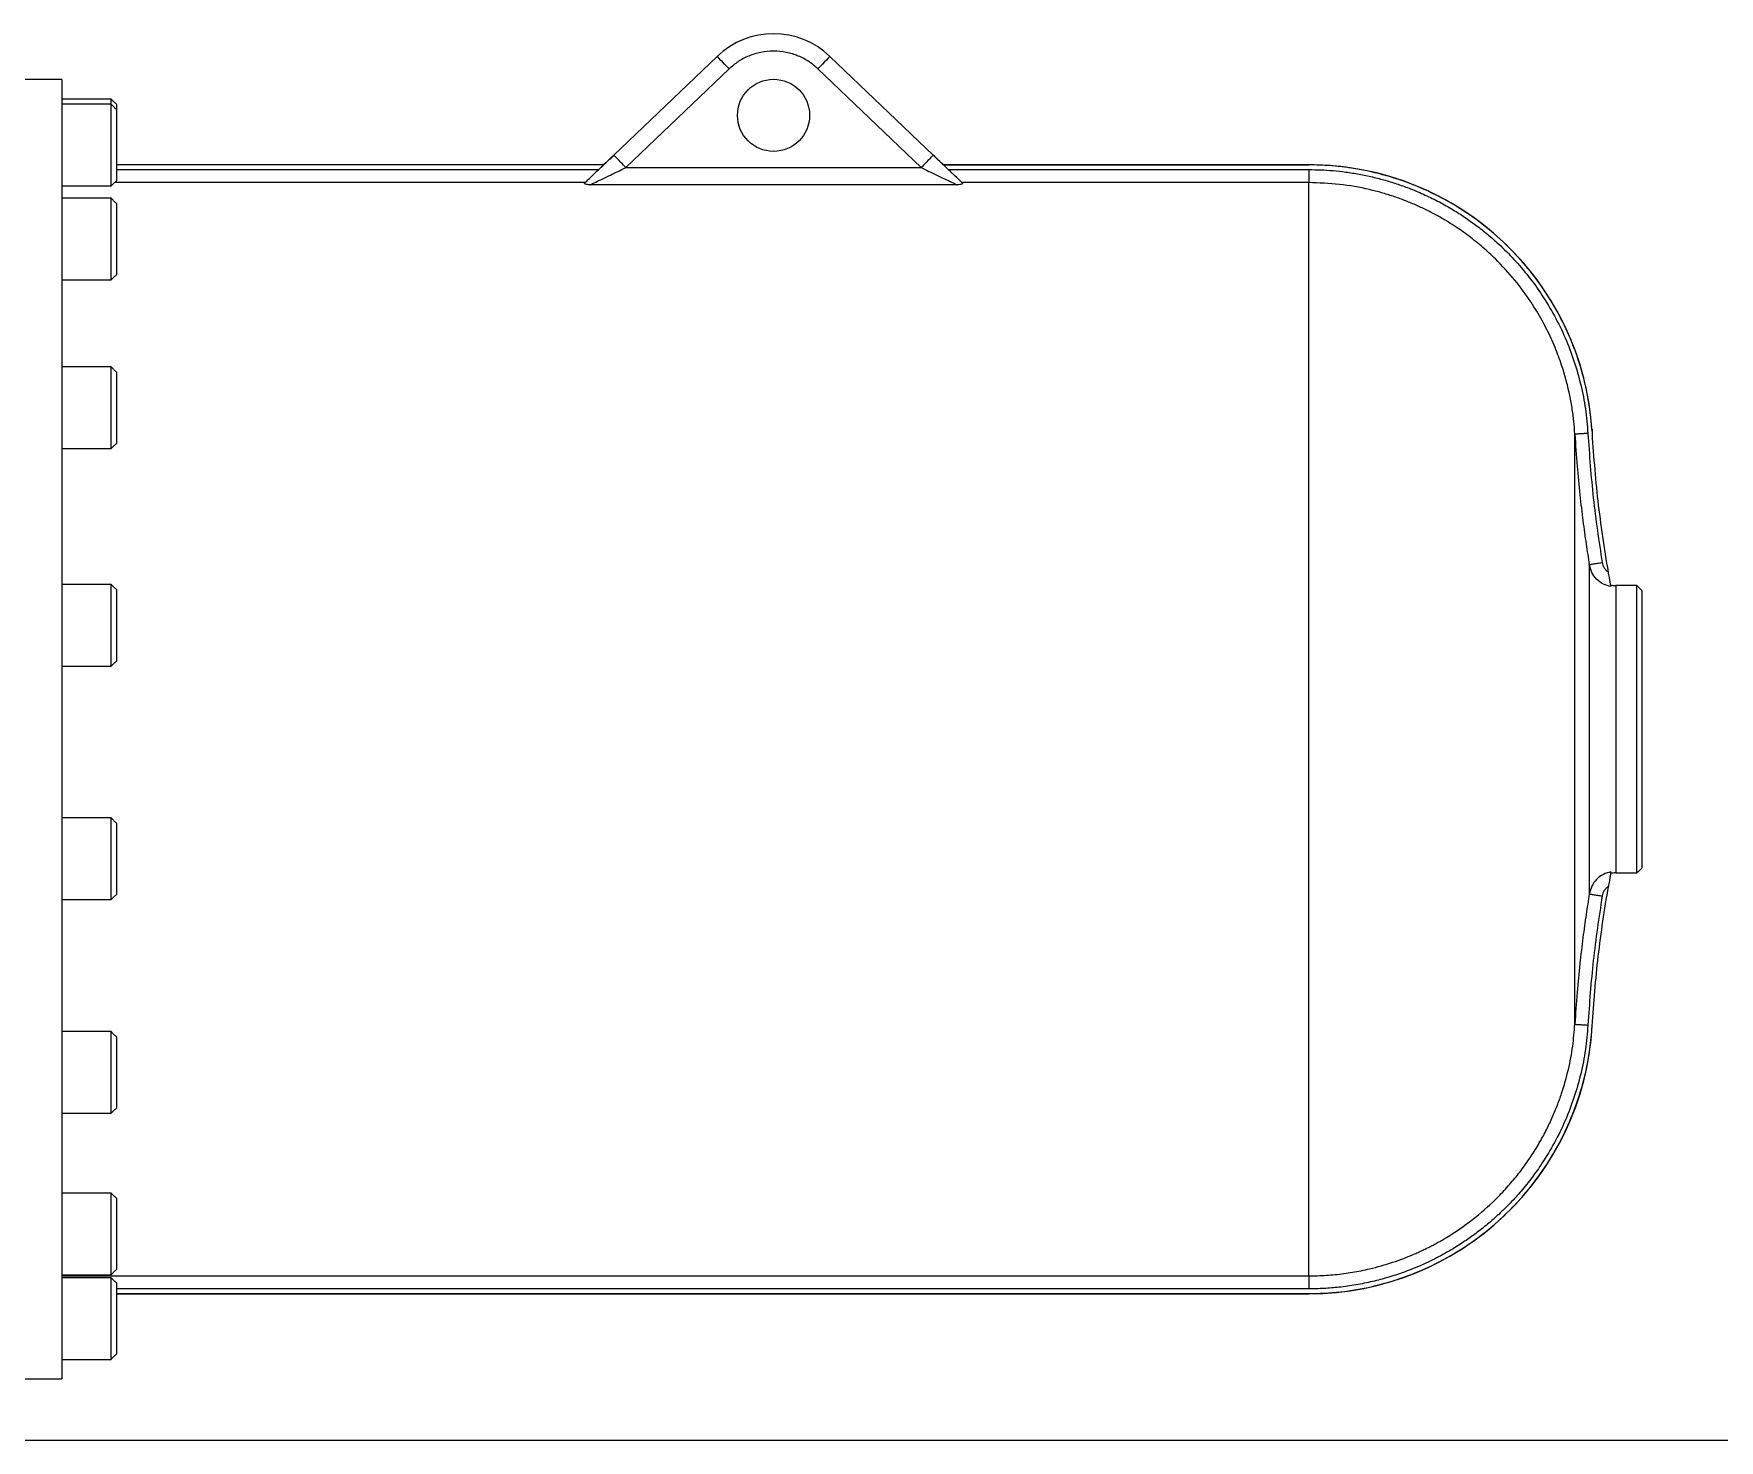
# Model space of a CAD drawing. Header units: inches. Extents: x 1132 to 1762, y 974 to 1371.
# Drawn here: x 1404.99 to 1424.4, y 1089.76 to 1105.96 of the extents above; entities that cross this region are included whole.
import ezdxf

# ---------------------------------------------------------------- set-up
doc = ezdxf.new("R2010")
doc.units = ezdxf.units.IN
doc.header["$MEASUREMENT"] = 0
doc.layers.get('0').update_dxf_attribs({"color": 1})

msp = doc.modelspace()

# ---------------------------------------------------------------- linework, layer by layer
at = {"linetype": 'Continuous', "lineweight": 15}
for p, q in [((1411.6708, 1104.5608), (1412.8593, 1105.6975)), ((1414.1588, 1105.6975), (1415.3472, 1104.5608)), ((1405.3165, 1105.4294), (1405.3165, 1090.4694)), ((1411.8091, 1104.4163), (1412.9975, 1105.553)), ((1415.209, 1104.4163), (1414.0205, 1105.553)), ((1405.8835, 1105.146), (1405.8835, 1105.2047)), ((1405.8835, 1104.206), (1405.8835, 1105.146)), ((1405.9465, 1105.083), (1405.9465, 1105.1417)), ((1405.9465, 1104.269), (1405.9465, 1105.083)), ((1411.5532, 1104.4482), (1405.9465, 1104.4482)), ((1405.9465, 1104.3937), (1411.4961, 1104.3937)), ((1411.8091, 1104.4163), (1415.209, 1104.4163)), ((1415.4649, 1104.4482), (1419.6704, 1104.4482)), ((1415.5219, 1104.3937), (1419.6704, 1104.3937)), ((1419.6704, 1104.4482), (1419.6704, 1104.4494)), ((1419.6704, 1104.3937), (1419.6704, 1104.2438)), ((1411.3394, 1104.2438), (1405.9213, 1104.2438)), ((1415.625, 1104.2173), (1411.393, 1104.2173)), ((1419.6704, 1104.2438), (1415.6786, 1104.2438)), ((1419.6704, 1091.6549), (1419.6704, 1104.2438)), ((1405.8835, 1103.1233), (1405.8835, 1104.0633)), ((1405.9465, 1103.1863), (1405.9465, 1104.0003)), ((1405.8835, 1101.1813), (1405.8835, 1102.1213)), ((1405.9465, 1101.2443), (1405.9465, 1102.0583)), ((1422.7352, 1094.5521), (1422.7352, 1101.3466)), ((1422.9012, 1099.8452), (1422.9012, 1096.0535)), ((1405.8835, 1098.6758), (1405.8835, 1099.6158)), ((1423.1489, 1099.6099), (1423.1489, 1099.5912)), ((1423.2071, 1099.6044), (1423.2071, 1096.2944)), ((1423.449, 1096.2944), (1423.449, 1099.6044)), ((1405.9465, 1098.7388), (1405.9465, 1099.5528)), ((1405.8835, 1095.9881), (1405.8835, 1096.9281)), ((1405.9465, 1096.0511), (1405.9465, 1096.8651)), ((1405.8835, 1093.5274), (1405.8835, 1094.4674)), ((1405.9465, 1093.5904), (1405.9465, 1094.4044)), ((1422.9349, 1094.5299), (1422.9349, 1094.532)), ((1405.8835, 1091.6684), (1405.8835, 1092.6084)), ((1405.9465, 1091.7314), (1405.9465, 1092.5454)), ((1405.3165, 1091.6549), (1419.6704, 1091.6549)), ((1419.6704, 1091.6549), (1419.6704, 1091.505)), ((1405.8835, 1090.694), (1405.8835, 1091.634)), ((1405.9465, 1090.757), (1405.9465, 1091.571)), ((1419.6704, 1091.505), (1405.9465, 1091.505)), ((1405.9465, 1091.4505), (1419.6704, 1091.4505)), ((1419.6704, 1091.4494), (1419.6704, 1091.4505)), ((1376.1019, 1089.7619), (1449.2065, 1089.7619))]:
    msp.add_line(p, q, dxfattribs=at)
at = {"linetype": 'Continuous', "lineweight": 15, "flags": 128}
for points in [[(1412.9975, 1105.553), (1412.9706, 1105.5812), (1412.9446, 1105.6083), (1412.9207, 1105.6333), (1412.8998, 1105.6552), (1412.8826, 1105.6732), (1412.8698, 1105.6865), (1412.8619, 1105.6947), (1412.8593, 1105.6975)], [(1414.1588, 1105.6975), (1414.1561, 1105.6947), (1414.1482, 1105.6865), (1414.1355, 1105.6732), (1414.1183, 1105.6552), (1414.0973, 1105.6333), (1414.0734, 1105.6083), (1414.0475, 1105.5812), (1414.0205, 1105.553)]]:
    msp.add_lwpolyline(points, dxfattribs=at)
at = {"linetype": 'Continuous', "lineweight": 15}
msp.add_circle((1413.509, 1105.0182), 0.415, dxfattribs=at)
for centre, radius, start, end in [((1413.509, 1105.0182), 0.94, 46.27475, 133.72525), ((1419.6704, 1101.1794), 3.27, 3.49018, 90), ((1423.2071, 1099.9144), 0.31, 259.17735, 270), ((1423.2071, 1095.9844), 0.31, 90, 100.82265), ((1419.6704, 1094.7194), 3.27, 270, 356.67779)]:
    msp.add_arc(centre, radius, start, end, dxfattribs=at)
for points, knots in [([(1414.0205, 1105.553), (1413.9871, 1105.5818), (1413.9184, 1105.641), (1413.7943, 1105.7056), (1413.6561, 1105.7485), (1413.509, 1105.7631), (1413.362, 1105.7485), (1413.2237, 1105.7056), (1413.0996, 1105.641), (1413.0309, 1105.5818), (1412.9975, 1105.553)], [0, 0, 0, 0, 0.116993, 0.2405892, 0.3690133, 0.4999981, 0.630983, 0.7594109, 0.8830071, 1, 1, 1, 1]), ([(1411.3304, 1104.2352), (1411.3425, 1104.2467), (1411.3678, 1104.2709), (1411.3976, 1104.2996), (1411.4289, 1104.3293), (1411.4666, 1104.3655), (1411.5274, 1104.4236), (1411.5968, 1104.49), (1411.6456, 1104.5366), (1411.6708, 1104.5608)], [0, 0, 0, 0, 0.13210204, 0.27531837, 0.27543768, 0.42965231, 0.60425256, 0.79520754, 1, 1, 1, 1]), ([(1411.6761, 1104.5612), (1411.643, 1104.5307), (1411.5828, 1104.4754), (1411.5033, 1104.4003), (1411.4483, 1104.3479), (1411.4213, 1104.3222), (1411.4127, 1104.3138)], [0, 0, 0, 0, 0.3657319, 0.6640419, 0.8917771, 1, 1, 1, 1]), ([(1411.8091, 1104.4163), (1411.791, 1104.4352), (1411.7547, 1104.4731), (1411.709, 1104.5209), (1411.6771, 1104.5543), (1411.6729, 1104.5586), (1411.6708, 1104.5608)], [0, 0, 0, 0, 0.2500006, 0.5000018, 0.7500011, 1, 1, 1, 1]), ([(1415.3423, 1104.5557), (1415.341, 1104.5543), (1415.3372, 1104.5503), (1415.3086, 1104.5205), (1415.2634, 1104.4732), (1415.2271, 1104.4352), (1415.209, 1104.4163)], [0, 0, 0, 0, 0.1521098, 0.4347425, 0.7173691, 1, 1, 1, 1]), ([(1415.569, 1104.3486), (1415.5615, 1104.3558), (1415.5363, 1104.3799), (1415.4872, 1104.4265), (1415.4188, 1104.4909), (1415.3688, 1104.5366), (1415.3419, 1104.5612)], [0, 0, 0, 0, 0.1055281, 0.3533056, 0.6521522, 1, 1, 1, 1]), ([(1415.4637, 1104.4494), (1415.4501, 1104.4624), (1415.4118, 1104.499), (1415.3725, 1104.5366), (1415.3472, 1104.5608)], [0, 0, 0, 0, 0.3549721, 1, 1, 1, 1]), ([(1411.393, 1104.2173), (1411.3962, 1104.2188), (1411.4032, 1104.2221), (1411.4377, 1104.2387), (1411.5136, 1104.275), (1411.6447, 1104.3376), (1411.7491, 1104.3876), (1411.8091, 1104.4163)], [0, 0, 0, 0, 0.0621596, 0.1336183, 0.3341141, 0.6171541, 1, 1, 1, 1]), ([(1415.209, 1104.4163), (1415.269, 1104.3876), (1415.3734, 1104.3376), (1415.5044, 1104.275), (1415.5803, 1104.2387), (1415.6149, 1104.2221), (1415.6218, 1104.2188), (1415.625, 1104.2173)], [0, 0, 0, 0, 0.3828465, 0.665883, 0.8663824, 0.9378382, 1, 1, 1, 1]), ([(1415.6877, 1104.2352), (1415.6689, 1104.2532), (1415.633, 1104.2875), (1415.5897, 1104.3289), (1415.569, 1104.3486)], [0, 0, 0, 0, 0.52431902, 1, 1, 1, 1]), ([(1422.9324, 1101.4054), (1422.9198, 1101.5273), (1422.8945, 1101.7716), (1422.8051, 1102.1295), (1422.6795, 1102.4759), (1422.5141, 1102.8053), (1422.3135, 1103.1144), (1422.0797, 1103.3993), (1421.8148, 1103.6554), (1421.5233, 1103.8805), (1421.2085, 1104.0718), (1420.8739, 1104.2257), (1420.5243, 1104.3417), (1420.2032, 1104.4092), (1419.9176, 1104.4428), (1419.7528, 1104.4464), (1419.6704, 1104.4482)], [0, 0, 0, 0, 0.0748839, 0.1500064, 0.2248899, 0.2997698, 0.3748887, 0.4497686, 0.5246103, 0.5996905, 0.674532, 0.7493561, 0.8244192, 0.8992433, 0.9496216, 1, 1, 1, 1]), ([(1419.6704, 1104.3937), (1419.7171, 1104.3931), (1419.8106, 1104.3919), (1419.9533, 1104.3823), (1420.1008, 1104.366), (1420.253, 1104.3418), (1420.4052, 1104.3099), (1420.5544, 1104.2711), (1420.7002, 1104.2257), (1420.8531, 1104.17), (1421.0119, 1104.1026), (1421.1756, 1104.0219), (1421.3271, 1103.9361), (1421.4668, 1103.847), (1421.599, 1103.7533), (1421.7302, 1103.65), (1421.8784, 1103.5197), (1422.0383, 1103.3596), (1422.2055, 1103.1635), (1422.3622, 1102.9462), (1422.504, 1102.7093), (1422.6276, 1102.4558), (1422.7289, 1102.1909), (1422.8063, 1101.9179), (1422.8614, 1101.6388), (1422.8771, 1101.4499), (1422.885, 1101.3553)], [0, 0, 0, 0, 0.0287799, 0.0575199, 0.0879725, 0.1201222, 0.1523196, 0.1836472, 0.2149446, 0.2462826, 0.2837285, 0.3211052, 0.3585338, 0.3907984, 0.4230234, 0.4582616, 0.493506, 0.5444526, 0.5973556, 0.6519101, 0.7091637, 0.7670566, 0.8252913, 0.8834289, 0.941582, 1, 1, 1, 1]), ([(1411.393, 1104.2173), (1411.374, 1104.2202), (1411.3323, 1104.2265), (1411.3311, 1104.2321), (1411.3304, 1104.2352)], [0, 0, 0, 0, 0.4571148, 1, 1, 1, 1]), ([(1415.6877, 1104.2352), (1415.687, 1104.2321), (1415.6857, 1104.2265), (1415.6441, 1104.2202), (1415.625, 1104.2173)], [0, 0, 0, 0, 0.54100839, 1, 1, 1, 1]), ([(1422.7352, 1101.3466), (1422.7316, 1101.3965), (1422.7243, 1101.4985), (1422.7033, 1101.6536), (1422.6737, 1101.8136), (1422.634, 1101.9778), (1422.5905, 1102.1219), (1422.547, 1102.2452), (1422.5069, 1102.3474), (1422.462, 1102.4505), (1422.4122, 1102.5543), (1422.3573, 1102.6585), (1422.2971, 1102.7627), (1422.1976, 1102.9201), (1422.045, 1103.1273), (1421.8771, 1103.3111), (1421.7491, 1103.4328), (1421.6749, 1103.499), (1421.5974, 1103.5637), (1421.5168, 1103.6266), (1421.433, 1103.6876), (1421.346, 1103.7464), (1421.2489, 1103.8074), (1421.1412, 1103.8693), (1421.0223, 1103.9309), (1420.8994, 1103.9879), (1420.7728, 1104.04), (1420.6425, 1104.0868), (1420.5088, 1104.1282), (1420.3043, 1104.181), (1420.0248, 1104.232), (1419.7889, 1104.2399), (1419.6704, 1104.2438)], [0, 0, 0, 0, 0.03231355, 0.06596833, 0.10096409, 0.13730072, 0.17497806, 0.19803392, 0.22165851, 0.24585147, 0.27061297, 0.2959431, 0.32184172, 0.34830899, 0.41611607, 0.48758342, 0.508685, 0.53008608, 0.55178662, 0.57378586, 0.59608487, 0.61868342, 0.64158119, 0.67006094, 0.69886576, 0.72799508, 0.75744892, 0.78722761, 0.81733142, 0.8477601, 0.92355437, 1, 1, 1, 1]), ([(1422.885, 1101.3553), (1422.8662, 1101.3542), (1422.8373, 1101.3525), (1422.8025, 1101.3505), (1422.7785, 1101.3491), (1422.7592, 1101.348), (1422.7405, 1101.3469), (1422.7373, 1101.3467), (1422.7352, 1101.3466)], [0, 0, 0, 0, 0.2395179, 0.368401, 0.499998, 0.6315967, 0.7604801, 1, 1, 1, 1]), ([(1422.885, 1101.3553), (1422.9026, 1101.1072), (1422.938, 1100.6098), (1423.0121, 1100.1166), (1423.0492, 1099.8694)], [0, 0, 0, 0, 0.4987144, 1, 1, 1, 1]), ([(1423.1212, 1099.7594), (1423.0777, 1100.0318), (1422.9907, 1100.5777), (1422.952, 1101.1292), (1422.9327, 1101.4054)], [0, 0, 0, 0, 0.4991371, 1, 1, 1, 1]), ([(1422.7352, 1101.3466), (1422.7432, 1101.2243), (1422.7584, 1100.9907), (1422.7906, 1100.6577), (1422.8258, 1100.3581), (1422.8623, 1100.0909), (1422.8888, 1099.9237), (1422.9012, 1099.8452)], [0, 0, 0, 0, 0.24337108, 0.46458937, 0.6640404, 0.84226659, 1, 1, 1, 1]), ([(1422.9012, 1099.8452), (1422.9036, 1099.8456), (1422.9072, 1099.8462), (1422.926, 1099.8493), (1422.9452, 1099.8524), (1422.9687, 1099.8563), (1423.0027, 1099.8618), (1423.0309, 1099.8664), (1423.0492, 1099.8694)], [0, 0, 0, 0, 0.2404564, 0.3694506, 0.5009589, 0.6323331, 0.7609168, 1, 1, 1, 1]), ([(1423.1489, 1099.5912), (1423.1198, 1099.5994), (1423.0589, 1099.6165), (1422.9828, 1099.6753), (1422.9248, 1099.7534), (1422.9091, 1099.8147), (1422.9012, 1099.8452)], [0, 0, 0, 0, 0.239165, 0.4995963, 0.750312, 1, 1, 1, 1]), ([(1423.0492, 1099.8694), (1423.0517, 1099.8584), (1423.0567, 1099.8363), (1423.0727, 1099.8062), (1423.0938, 1099.7794), (1423.1121, 1099.766), (1423.1212, 1099.7594)], [0, 0, 0, 0, 0.24983026, 0.49972102, 0.75007054, 1, 1, 1, 1]), ([(1423.1489, 1099.5912), (1423.1485, 1099.5962), (1423.1476, 1099.6062), (1423.141, 1099.6461), (1423.1318, 1099.6989), (1423.1248, 1099.7385), (1423.1212, 1099.7594)], [0, 0, 0, 0, 0.23983, 0.4845532, 0.7277514, 1, 1, 1, 1]), ([(1423.509, 1096.3544), (1423.509, 1096.357), (1423.509, 1096.3623), (1423.509, 1096.4046), (1423.509, 1096.4715), (1423.509, 1096.5641), (1423.509, 1096.6803), (1423.509, 1096.8183), (1423.509, 1096.9756), (1423.509, 1097.1496), (1423.509, 1097.3372), (1423.509, 1097.5354), (1423.509, 1097.7406), (1423.509, 1097.9494), (1423.509, 1098.1581), (1423.509, 1098.3633), (1423.509, 1098.5615), (1423.509, 1098.7491), (1423.509, 1098.9231), (1423.509, 1099.0804), (1423.509, 1099.2184), (1423.509, 1099.3346), (1423.509, 1099.4272), (1423.509, 1099.4941), (1423.509, 1099.5365), (1423.509, 1099.5417), (1423.509, 1099.5444)], [0, 0, 0, 0, 0.0416667, 0.0833334, 0.125, 0.1666667, 0.2083334, 0.25, 0.2916667, 0.3333333, 0.375, 0.4166666, 0.4583334, 0.5, 0.5416667, 0.5833333, 0.625, 0.6666667, 0.7083333, 0.75, 0.7916666, 0.8333333, 0.875, 0.9166667, 0.9583333, 1, 1, 1, 1]), ([(1423.1489, 1096.3075), (1423.1198, 1096.2993), (1423.0589, 1096.2822), (1422.9828, 1096.2234), (1422.9248, 1096.1453), (1422.9091, 1096.084), (1422.9012, 1096.0535)], [0, 0, 0, 0, 0.2391644, 0.4995965, 0.7503121, 1, 1, 1, 1]), ([(1423.1489, 1096.3075), (1423.1485, 1096.3027), (1423.1476, 1096.293), (1423.1412, 1096.2538), (1423.132, 1096.2009), (1423.1249, 1096.1606), (1423.1212, 1096.1393)], [0, 0, 0, 0, 0.2348761, 0.4756589, 0.7229415, 1, 1, 1, 1]), ([(1422.9349, 1094.532), (1422.9543, 1094.8007), (1422.9934, 1095.3392), (1423.0785, 1095.8723), (1423.1212, 1096.1393)], [0, 0, 0, 0, 0.4991749, 1, 1, 1, 1]), ([(1423.1212, 1096.1393), (1423.1121, 1096.1327), (1423.0938, 1096.1193), (1423.0727, 1096.0925), (1423.0567, 1096.0624), (1423.0517, 1096.0403), (1423.0492, 1096.0293)], [0, 0, 0, 0, 0.24970502, 0.50027582, 0.75016913, 1, 1, 1, 1]), ([(1422.9012, 1096.0535), (1422.8888, 1095.975), (1422.8623, 1095.8078), (1422.8258, 1095.5406), (1422.7906, 1095.241), (1422.7584, 1094.908), (1422.7432, 1094.6744), (1422.7352, 1094.5521)], [0, 0, 0, 0, 0.1577348, 0.3359642, 0.5354155, 0.7566309, 1, 1, 1, 1]), ([(1423.0492, 1096.0293), (1423.0121, 1095.7821), (1422.938, 1095.2889), (1422.9026, 1094.7915), (1422.885, 1094.5434)], [0, 0, 0, 0, 0.5012856, 1, 1, 1, 1]), ([(1422.9012, 1096.0535), (1422.9036, 1096.0531), (1422.9072, 1096.0525), (1422.9259, 1096.0494), (1422.945, 1096.0463), (1422.9685, 1096.0425), (1423.0026, 1096.0369), (1423.0309, 1096.0323), (1423.0492, 1096.0293)], [0, 0, 0, 0, 0.2397692, 0.3685596, 0.4999989, 0.6314415, 0.7602351, 1, 1, 1, 1]), ([(1419.6704, 1091.6549), (1419.7043, 1091.6552), (1419.7722, 1091.6559), (1419.8737, 1091.6611), (1419.9747, 1091.6694), (1420.0752, 1091.6812), (1420.175, 1091.6961), (1420.274, 1091.7143), (1420.4293, 1091.7481), (1420.6368, 1091.8068), (1420.8256, 1091.8789), (1420.9441, 1091.9316), (1420.998, 1091.9569), (1421.0512, 1091.983), (1421.1036, 1092.0101), (1421.1551, 1092.038), (1421.2059, 1092.0667), (1421.3444, 1092.1485), (1421.5574, 1092.2951), (1421.7614, 1092.4739), (1421.8881, 1092.6023), (1421.9529, 1092.6722), (1422.0146, 1092.7431), (1422.0732, 1092.8146), (1422.1288, 1092.8868), (1422.1815, 1092.9595), (1422.2471, 1093.0558), (1422.322, 1093.1766), (1422.4019, 1093.3225), (1422.4716, 1093.4678), (1422.5318, 1093.6118), (1422.5991, 1093.7984), (1422.6631, 1094.0266), (1422.714, 1094.2933), (1422.7283, 1094.4678), (1422.7352, 1094.5521)], [0, 0, 0, 0, 0.0219195, 0.0437864, 0.065599, 0.0873591, 0.1090656, 0.130719, 0.1523194, 0.2116395, 0.2697126, 0.282582, 0.2953882, 0.3081317, 0.3208125, 0.3334306, 0.3459858, 0.3584779, 0.4372679, 0.5123966, 0.5331996, 0.5537029, 0.5739072, 0.5938125, 0.6134183, 0.632725, 0.6517327, 0.6886255, 0.7244042, 0.7590688, 0.7926193, 0.825056, 0.8870928, 0.9454078, 1, 1, 1, 1]), ([(1422.885, 1094.5434), (1422.8771, 1094.4488), (1422.8614, 1094.2599), (1422.8063, 1093.9809), (1422.7289, 1093.7078), (1422.6276, 1093.4429), (1422.504, 1093.1894), (1422.3736, 1092.9716), (1422.2431, 1092.7866), (1422.1207, 1092.6342), (1421.9924, 1092.4926), (1421.8629, 1092.3654), (1421.7302, 1092.2487), (1421.599, 1092.1454), (1421.4668, 1092.0517), (1421.3169, 1091.9561), (1421.1436, 1091.8593), (1420.9509, 1091.7683), (1420.7638, 1091.6945), (1420.5839, 1091.6356), (1420.4026, 1091.5875), (1420.2146, 1091.5493), (1420.0272, 1091.5232), (1419.8456, 1091.5078), (1419.7288, 1091.5059), (1419.6704, 1091.505)], [0, 0, 0, 0, 0.05841583, 0.11656716, 0.17470854, 0.23293936, 0.29083218, 0.34808977, 0.38898556, 0.4300502, 0.46829534, 0.50651227, 0.54175219, 0.57699483, 0.60921525, 0.64148445, 0.68638179, 0.73124515, 0.77253724, 0.81009837, 0.84768815, 0.8879173, 0.92811193, 0.96403244, 1, 1, 1, 1]), ([(1419.6704, 1091.4505), (1419.7928, 1091.4545), (1420.038, 1091.4627), (1420.401, 1091.5269), (1420.7549, 1091.628), (1421.0948, 1091.7698), (1421.4169, 1091.9483), (1421.7172, 1092.1614), (1421.9911, 1092.4076), (1422.2359, 1092.6826), (1422.4488, 1092.9832), (1422.6257, 1093.3062), (1422.7659, 1093.6468), (1422.8577, 1093.969), (1422.913, 1094.2651), (1422.9276, 1094.443), (1422.9349, 1094.532)], [0, 0, 0, 0, 0.0742312, 0.1486989, 0.2229302, 0.2971609, 0.3716286, 0.4458596, 0.5200939, 0.5945649, 0.6687996, 0.7430453, 0.8175276, 0.8917736, 0.9458868, 1, 1, 1, 1]), ([(1422.7352, 1094.5521), (1422.7373, 1094.552), (1422.7405, 1094.5518), (1422.7592, 1094.5507), (1422.7785, 1094.5496), (1422.8025, 1094.5482), (1422.8373, 1094.5462), (1422.8662, 1094.5445), (1422.885, 1094.5434)], [0, 0, 0, 0, 0.23952, 0.3684033, 0.5000019, 0.6315989, 0.7604821, 1, 1, 1, 1])]:
    msp.add_open_spline(points, degree=3, knots=knots, dxfattribs=at)
for points in [[(1405.3165, 1105.4294), (1404.1965, 1105.4294)], [(1405.8835, 1105.2047), (1405.3165, 1105.2047)], [(1405.8835, 1105.146), (1405.3165, 1105.146)], [(1405.9465, 1105.1417), (1405.8835, 1105.2047)], [(1405.9465, 1105.083), (1405.8835, 1105.146)], [(1415.3472, 1104.5608), (1415.3423, 1104.5557)], [(1405.8835, 1104.206), (1405.9465, 1104.269)], [(1411.5543, 1104.4494), (1405.9465, 1104.4494)], [(1419.6704, 1104.4494), (1415.4637, 1104.4494)], [(1405.3165, 1104.206), (1405.8835, 1104.206)], [(1405.8835, 1104.0633), (1405.3165, 1104.0633)], [(1405.9465, 1104.0003), (1405.8835, 1104.0633)], [(1405.3165, 1103.1233), (1405.8835, 1103.1233)], [(1405.8835, 1103.1233), (1405.9465, 1103.1863)], [(1405.8835, 1102.1213), (1405.3165, 1102.1213)], [(1405.9465, 1102.0583), (1405.8835, 1102.1213)], [(1422.9324, 1101.4054), (1422.9343, 1101.3784)], [(1405.3165, 1101.1813), (1405.8835, 1101.1813)], [(1405.8835, 1101.1813), (1405.9465, 1101.2443)], [(1405.8835, 1099.6158), (1405.3165, 1099.6158)], [(1405.9465, 1099.5528), (1405.8835, 1099.6158)], [(1423.449, 1099.6044), (1423.2071, 1099.6044)], [(1423.5091, 1099.5442), (1423.449, 1099.6044)], [(1405.3165, 1098.6758), (1405.8835, 1098.6758)], [(1405.8835, 1098.6758), (1405.9465, 1098.7388)], [(1405.8835, 1096.9281), (1405.3165, 1096.9281)], [(1405.9465, 1096.8651), (1405.8835, 1096.9281)], [(1423.1489, 1096.2888), (1423.1489, 1096.3075)], [(1423.449, 1096.2944), (1423.5091, 1096.3545)], [(1423.2071, 1096.2944), (1423.449, 1096.2944)], [(1405.3165, 1095.9881), (1405.8835, 1095.9881)], [(1405.8835, 1095.9881), (1405.9465, 1096.0511)], [(1405.8835, 1094.4674), (1405.3165, 1094.4674)], [(1405.9465, 1094.4044), (1405.8835, 1094.4674)], [(1405.8835, 1093.5274), (1405.9465, 1093.5904)], [(1405.3165, 1093.5274), (1405.8835, 1093.5274)], [(1405.8835, 1092.6084), (1405.3165, 1092.6084)], [(1405.9465, 1092.5454), (1405.8835, 1092.6084)], [(1405.3165, 1091.6684), (1405.8835, 1091.6684)], [(1405.8835, 1091.6684), (1405.9465, 1091.7314)], [(1405.8835, 1091.634), (1405.3165, 1091.634)], [(1405.9465, 1091.571), (1405.8835, 1091.634)], [(1405.9465, 1091.4494), (1419.6704, 1091.4494)], [(1405.3165, 1090.694), (1405.8835, 1090.694)], [(1405.8835, 1090.694), (1405.9465, 1090.757)], [(1404.1965, 1090.4694), (1405.3165, 1090.4694)]]:
    msp.add_open_spline(points, degree=1, dxfattribs=at)

doc.saveas('drawing.dxf')
